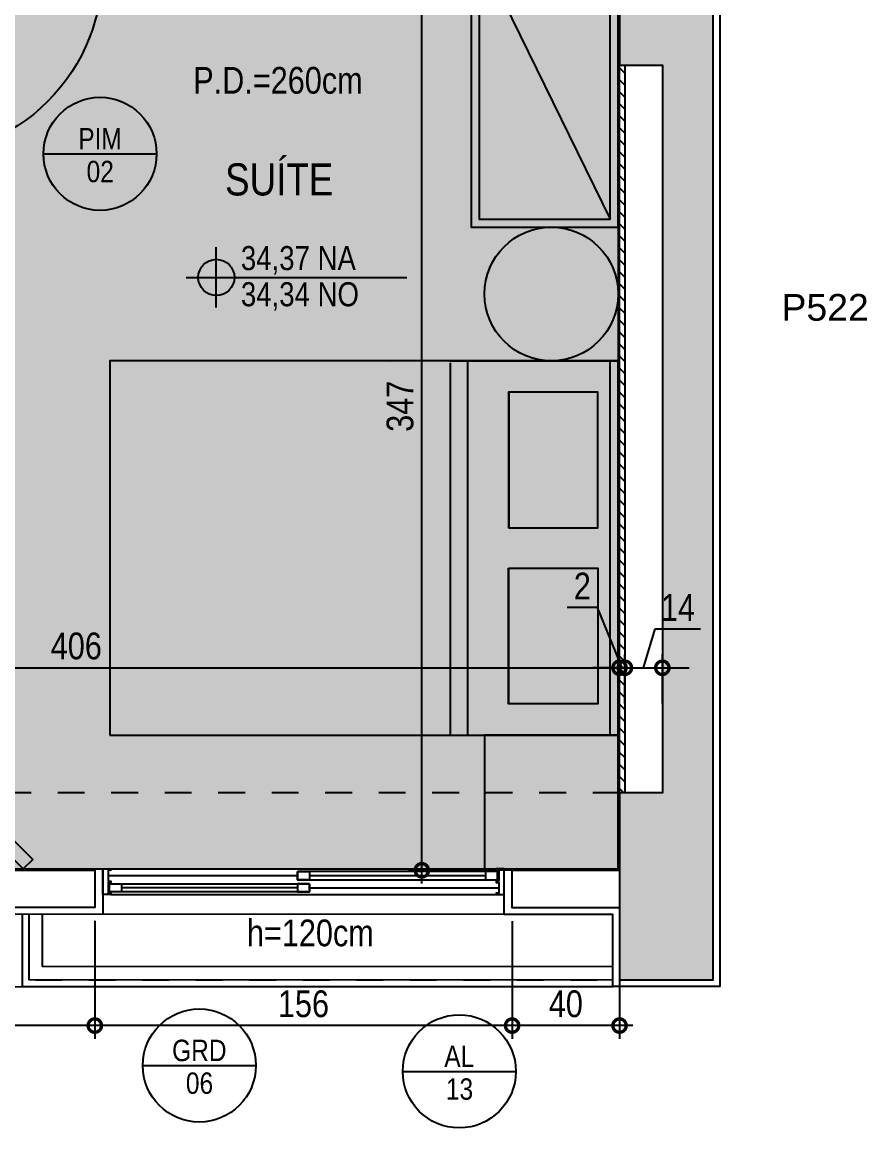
# Model space of a CAD drawing. Header units: metres. Extents: x -23 to 570, y -54 to 184.
# Drawn here: x 34.137 to 37.295, y -3.553 to 0.581 of the extents above; entities that cross this region are included whole.
import ezdxf
from ezdxf.enums import TextEntityAlignment as Align

# ---------------------------------------------------------------- set-up
doc = ezdxf.new("R2010")
doc.units = ezdxf.units.M
doc.header["$PDMODE"] = 35
doc.linetypes.add('DASHEDX2', pattern=[1.5, 1, -0.5])
doc.linetypes.add('PUC$0$DASHEDX2', pattern=[1.5, 1, -0.5])
for name, color, linetype in [('1', 232, 'DASHEDX2'), ('4', 2, 'Continuous'), ('9', 232, 'Continuous'), ('ARQ-DIM', 2, 'Continuous'), ('ARQ-SIM', 1, 'Continuous'), ('ARQ-TXT', 2, 'Continuous'), ('PUC$0$ARQ-ALV ACAB', 4, 'Continuous'), ('PUC$0$ARQ-ALV OSSO', 5, 'Continuous'), ('PUC$0$ARQ-AUX', 7, 'Continuous'), ('PUC$0$ARQ-AUX1 @ 1', 1, 'Continuous'), ('PUC$0$ARQ-AUX2', 2, 'Continuous'), ('PUC$0$ARQ-CAX @ 1', 1, 'Continuous'), ('PUC$0$ARQ-ENCH', 1, 'Continuous'), ('PUC$0$ARQ-HID', 7, 'Continuous'), ('PUC$0$ARQ-MOB', 7, 'Continuous'), ('PUC$0$ARQ-MOB @ 1', 7, 'Continuous'), ('PUC$0$ARQ-PRJ', 7, 'PUC$0$DASHEDX2')]:
    doc.layers.add(name, color=color, linetype=linetype)
doc.layers.add('PUC$0$ARQ-FORRO', color=9, linetype='Continuous', lineweight=5)
doc.styles.add('Adesa', font='ARIALN.TTF')
doc.styles.get("Standard").update_dxf_attribs({"font": 'arial.ttf'})
doc.dimstyles.new('ADESA 1-0050', dxfattribs={"dimtxt": 0.1, "dimasz": 0.1, "dimexe": 0.05, "dimexo": 0.05, "dimgap": 0.03, "dimtad": 1, "dimdec": 1, "dimlfac": 100, "dimzin": 12, "dimtxsty": 'Adesa', "dimblk": 'DOTSMALL', "dimcen": 1, "dimdle": 0.05, "dimclrd": 1, "dimclre": 1, "dimclrt": 256, "dimazin": 3, "dimtm": 1e-09, "dimtfac": 1, "dimtdec": 1, "dimtmove": 1, "dimatfit": 0, "dimldrblk": 'DOTSMALL', "dimfxl": 0.8, "dimtvp": 2, "dimtolj": 1, "dimtzin": 0, "dimarcsym": 0})

# ---------------------------------------------------------------- blocks, each defined once
blk = doc.blocks.new('_DotSmall')
at = {"color": 0, "linetype": 'ByBlock', "const_width": 0.5}
blk.add_lwpolyline([(-0.0625, 0, 1), (0.0625, 0, 1)], format="xyb", close=True, dxfattribs=at)
blk = doc.blocks.new('*D183')
at = {"layer": 'ARQ-DIM', "color": 1, "lineweight": -2, "transparency": 16777216}
for p, q in [((35.9684, -2.7799), (35.9684, -3.2207)), ((36.37, -2.78), (36.37, -3.2207)), ((36.42, -3.1707), (35.9184, -3.1707))]:
    blk.add_line(p, q, dxfattribs=at)
at = {"layer": 'Defpoints', "color": 0, "transparency": 16777216}
for p in [(35.9684, -2.7299, 0), (36.37, -2.73, 0), (35.9684, -3.1707)]:
    blk.add_point(p, dxfattribs=at)
at = {"layer": 'ARQ-DIM', "color": 1, "lineweight": -2, "transparency": 16777216, "xscale": 0.1, "yscale": 0.1, "zscale": 0.1, "rotation": 180}
blk.add_blockref('_DotSmall', (35.9684, -3.1707), dxfattribs=at)
at = {"layer": 'ARQ-DIM', "color": 1, "lineweight": -2, "transparency": 16777216, "xscale": 0.1, "yscale": 0.1, "zscale": 0.1}
blk.add_blockref('_DotSmall', (36.37, -3.1707), dxfattribs=at)
at = {"layer": 'ARQ-DIM', "transparency": 16777216, "insert": (36.1692, -3.0897), "char_height": 0.1, "attachment_point": 5, "style": 'Adesa'}
blk.add_mtext('\\A1;40', dxfattribs=at)
blk = doc.blocks.new('*D184')
at = {"layer": 'ARQ-DIM', "color": 1, "lineweight": -2, "transparency": 16777216}
for p, q in [((34.4084, -2.7795), (34.4084, -3.2207)), ((35.9684, -2.7799), (35.9684, -3.2207)), ((36.0184, -3.1707), (34.3584, -3.1707))]:
    blk.add_line(p, q, dxfattribs=at)
at = {"layer": 'Defpoints', "color": 0, "transparency": 16777216}
for p in [(34.4084, -2.7295, -0.0001), (35.9684, -2.7299, 0), (34.4084, -3.1707)]:
    blk.add_point(p, dxfattribs=at)
at = {"layer": 'ARQ-DIM', "color": 1, "lineweight": -2, "transparency": 16777216, "xscale": 0.1, "yscale": 0.1, "zscale": 0.1, "rotation": 180}
blk.add_blockref('_DotSmall', (34.4084, -3.1707), dxfattribs=at)
at = {"layer": 'ARQ-DIM', "color": 1, "lineweight": -2, "transparency": 16777216, "xscale": 0.1, "yscale": 0.1, "zscale": 0.1}
blk.add_blockref('_DotSmall', (35.9684, -3.1707), dxfattribs=at)
at = {"layer": 'ARQ-DIM', "transparency": 16777216, "insert": (35.1884, -3.0897), "char_height": 0.1, "attachment_point": 5, "style": 'Adesa'}
blk.add_mtext('\\A1;156', dxfattribs=at)
blk = doc.blocks.new('*D185')
at = {"layer": 'ARQ-DIM', "color": 1, "lineweight": -2, "transparency": 16777216}
for p, q in [((31.9584, -2.7797), (31.9584, -3.2207)), ((34.4084, -2.7795), (34.4084, -3.2207)), ((34.4584, -3.1707), (31.9084, -3.1707))]:
    blk.add_line(p, q, dxfattribs=at)
at = {"layer": 'Defpoints', "color": 0, "transparency": 16777216}
for p in [(31.9584, -2.7297, -0.0001), (34.4084, -2.7295, -0.0001), (31.9584, -3.1707)]:
    blk.add_point(p, dxfattribs=at)
at = {"layer": 'ARQ-DIM', "color": 1, "lineweight": -2, "transparency": 16777216, "xscale": 0.1, "yscale": 0.1, "zscale": 0.1, "rotation": 180}
blk.add_blockref('_DotSmall', (31.9584, -3.1707), dxfattribs=at)
at = {"layer": 'ARQ-DIM', "color": 1, "lineweight": -2, "transparency": 16777216, "xscale": 0.1, "yscale": 0.1, "zscale": 0.1}
blk.add_blockref('_DotSmall', (34.4084, -3.1707), dxfattribs=at)
at = {"layer": 'ARQ-DIM', "transparency": 16777216, "insert": (33.1834, -3.0897), "char_height": 0.1, "attachment_point": 5, "style": 'Adesa'}
blk.add_mtext('\\A1;245', dxfattribs=at)
blk = doc.blocks.new('*D192')
at = {"layer": 'ARQ-DIM', "color": 1, "lineweight": -2, "transparency": 16777216}
for p, q in [((32.3083, -1.9088), (32.3083, -1.7828)), ((36.37, -2.25), (36.37, -1.7828)), ((32.2583, -1.8328), (36.42, -1.8328))]:
    blk.add_line(p, q, dxfattribs=at)
at = {"layer": 'Defpoints', "color": 0, "transparency": 16777216}
for p in [(36.37, -1.8328), (32.3083, -1.9588, 0), (36.37, -2.3, 0)]:
    blk.add_point(p, dxfattribs=at)
at = {"layer": 'ARQ-DIM', "color": 1, "lineweight": -2, "transparency": 16777216, "xscale": 0.1, "yscale": 0.1, "zscale": 0.1, "rotation": 180}
blk.add_blockref('_DotSmall', (32.3083, -1.8328), dxfattribs=at)
at = {"layer": 'ARQ-DIM', "color": 1, "lineweight": -2, "transparency": 16777216, "xscale": 0.1, "yscale": 0.1, "zscale": 0.1}
blk.add_blockref('_DotSmall', (36.37, -1.8328), dxfattribs=at)
at = {"layer": 'ARQ-DIM', "transparency": 16777216, "insert": (34.3392, -1.7518), "char_height": 0.1, "attachment_point": 5, "style": 'Adesa'}
blk.add_mtext('\\A1;406', dxfattribs=at)
blk = doc.blocks.new('*D137')
at = {"layer": 'ARQ-DIM', "color": 1, "lineweight": -2, "transparency": 16777216}
for p, q in [((35.6309, -2.64), (35.6309, 0.93)), ((36.1717, 0.88), (35.5809, 0.88)), ((36.1717, -2.59), (35.5809, -2.59))]:
    blk.add_line(p, q, dxfattribs=at)
at = {"layer": 'Defpoints', "color": 0, "transparency": 16777216}
for p in [(35.6309, 0.88), (36.2217, 0.88), (36.2217, -2.59, 0)]:
    blk.add_point(p, dxfattribs=at)
at = {"layer": 'ARQ-DIM', "color": 1, "lineweight": -2, "transparency": 16777216, "xscale": 0.1, "yscale": 0.1, "zscale": 0.1}
for p, rotation in [((35.6309, 0.88), 90), ((35.6309, -2.59), 270)]:
    blk.add_blockref('_DotSmall', p, dxfattribs=dict(at, rotation=rotation))
at = {"layer": 'ARQ-DIM', "transparency": 16777216, "insert": (35.5498, -0.855), "char_height": 0.1, "attachment_point": 5, "rotation": 90, "style": 'Adesa'}
blk.add_mtext('\\A1;347', dxfattribs=at)
blk = doc.blocks.new('*D757')
at = {"layer": 'ARQ-DIM', "color": 1, "lineweight": -2, "transparency": 16777216}
for p, q in [((36.2881, -1.6074), (36.1737, -1.6074)), ((36.38, -1.8328), (36.2881, -1.6074)), ((36.37, -1.9664), (36.37, -1.7828)), ((36.39, -1.9664), (36.39, -1.7828)), ((36.37, -1.8328), (36.27, -1.8328)), ((36.37, -1.8328), (36.39, -1.8328)), ((36.37, -1.8328), (36.39, -1.8328)), ((36.39, -1.8328), (36.49, -1.8328))]:
    blk.add_line(p, q, dxfattribs=at)
at = {"layer": 'Defpoints', "color": 0, "transparency": 16777216}
for p in [(36.39, -1.8328), (36.37, -2.0164), (36.39, -2.0164, 0)]:
    blk.add_point(p, dxfattribs=at)
at = {"layer": 'ARQ-DIM', "color": 1, "lineweight": -2, "transparency": 16777216, "xscale": 0.1, "yscale": 0.1, "zscale": 0.1}
blk.add_blockref('_DotSmall', (36.37, -1.8328), dxfattribs=at)
at = {"layer": 'ARQ-DIM', "color": 1, "lineweight": -2, "transparency": 16777216, "xscale": 0.1, "yscale": 0.1, "zscale": 0.1, "rotation": 180}
blk.add_blockref('_DotSmall', (36.39, -1.8328), dxfattribs=at)
at = {"layer": 'ARQ-DIM', "transparency": 16777216, "insert": (36.2309, -1.5272), "char_height": 0.1, "attachment_point": 5, "style": 'Adesa'}
blk.add_mtext('\\A1;2', dxfattribs=at)
blk = doc.blocks.new('*D758')
at = {"layer": 'ARQ-DIM', "color": 1, "lineweight": -2, "transparency": 16777216}
for p, q in [((36.46, -1.8328), (36.5035, -1.6876)), ((36.5035, -1.6876), (36.673, -1.6876)), ((36.39, -1.9664), (36.39, -1.7828)), ((36.53, -1.9664), (36.53, -1.7828)), ((36.39, -1.8328), (36.29, -1.8328)), ((36.39, -1.8328), (36.53, -1.8328)), ((36.39, -1.8328), (36.53, -1.8328)), ((36.53, -1.8328), (36.63, -1.8328))]:
    blk.add_line(p, q, dxfattribs=at)
at = {"layer": 'Defpoints', "color": 0, "transparency": 16777216}
for p in [(36.53, -1.8328), (36.39, -2.0164, 0), (36.53, -2.0164, 0)]:
    blk.add_point(p, dxfattribs=at)
at = {"layer": 'ARQ-DIM', "color": 1, "lineweight": -2, "transparency": 16777216, "xscale": 0.1, "yscale": 0.1, "zscale": 0.1}
blk.add_blockref('_DotSmall', (36.39, -1.8328), dxfattribs=at)
at = {"layer": 'ARQ-DIM', "color": 1, "lineweight": -2, "transparency": 16777216, "xscale": 0.1, "yscale": 0.1, "zscale": 0.1, "rotation": 180}
blk.add_blockref('_DotSmall', (36.53, -1.8328), dxfattribs=at)
at = {"layer": 'ARQ-DIM', "transparency": 16777216, "insert": (36.5883, -1.6074), "char_height": 0.1, "attachment_point": 5, "style": 'Adesa'}
blk.add_mtext('\\A1;14', dxfattribs=at)
blk = doc.blocks.new('NipAcOs')
at = {"layer": 'ARQ-SIM'}
h = blk.add_hatch(color=256, dxfattribs=at)
h.dxf.hatch_style = 1
h.paths.add_polyline_path([(0, 0.15, 0.414214), (-0.15, 0), (0, 0)])
h.paths.add_polyline_path([(0.15, 0), (0, 0), (0, -0.15, 0.414214)])
for p, q in [((0, -0.25), (0, 0.25)), ((-0.25, 0), (0.15, 0)), ((0.15, 0), (1.5834, 0))]:
    blk.add_line(p, q, dxfattribs=at)
blk.add_circle((0, 0), 0.15, dxfattribs=at)
at = {"style": 'Adesa'}
for p in [(0.204, 0.06), (0.204, -0.24)]:
    blk.add_attdef('000,00', p, '', height=0.2, dxfattribs=at)
blk = doc.blocks.new('TIPO COTA$0$Chamada_planta')
at = {"layer": 'ARQ-SIM'}
blk.add_line((-1.409, 0), (1.409, 0), dxfattribs=at)
blk.add_circle((0, 0), 1.409, dxfattribs=at)
at = {"layer": 'ARQ-SIM', "color": 2, "style": 'Adesa'}
for tag, p in [('NUMERO', (0, 0.234)), ('C.D.', (0, -0.272))]:
    blk.add_attdef(tag, text='', height=0.5, dxfattribs=at).set_placement(p, align=Align.MIDDLE_CENTER)
blk = doc.blocks.new('*U2447')
for points in [[(0, 0), (0, 0.72), (-0.03, 0.72), (-0.03, 0)], [(-0.775, 0.01), (-0.725, 0.01), (-0.725, 0), (-0.775, 0)], [(0.055, 0.01), (0.005, 0.01), (0.005, 0), (0.055, 0)], [(-0.765, -0.16), (-0.715, -0.16), (-0.715, -0.15), (-0.765, -0.15)], [(0.045, -0.16), (-0.005, -0.16), (-0.005, -0.15), (0.045, -0.15)]]:
    blk.add_lwpolyline(points, close=True)
for points in [[(-0.76, 0), (-0.72, 0), (-0.72, -0.03), (-0.71, -0.03), (-0.71, -0.15), (-0.745, -0.15), (-0.745, 0)], [(0.04, 0), (0, 0), (0, -0.03), (-0.01, -0.03), (-0.01, -0.15), (0.025, -0.15), (0.025, 0)]]:
    blk.add_lwpolyline(points)
at = {"layer": 'PUC$0$ARQ-PRJ'}
blk.add_arc((-0.0208, 0.0208), 0.6995, 88.2986, 181.7014, dxfattribs=at)
blk = doc.blocks.new('*U2429')
at = {"color": 0, "linetype": 'ByBlock', "ltscale": 0.5}
for points in [[(0.02, -0.045), (0.03, -0.045), (0.03, -0.05), (0.02, -0.05), (0.02, -0.09), (0.03, -0.09), (0.03, -0.095), (0.02, -0.095), (0.02, -0.09), (0.03, -0.09), (0.03, -0.095), (0, -0.095), (0, 0), (0.03, 0), (0.03, -0.005), (0.02, -0.005), (0.02, -0.045)], [(1.48, -0.045), (1.47, -0.045), (1.47, -0.05), (1.48, -0.05), (1.48, -0.09), (1.47, -0.09), (1.47, -0.095), (1.48, -0.095), (1.48, -0.09), (1.47, -0.09), (1.47, -0.095), (1.5, -0.095), (1.5, 0), (1.47, 0), (1.47, -0.005), (1.48, -0.005), (1.48, -0.045)], [(0.025, -0.01), (0.07, -0.01), (0.07, -0.04), (0.025, -0.04)], [(0.7725, -0.01), (0.7275, -0.01), (0.7275, -0.04), (0.7725, -0.04)], [(0.7275, -0.055), (0.7725, -0.055), (0.7725, -0.085), (0.7275, -0.085)], [(1.475, -0.055), (1.43, -0.055), (1.43, -0.085), (1.475, -0.085)]]:
    blk.add_lwpolyline(points, close=True, dxfattribs=at)
at = {"color": 8, "linetype": 'ByBlock', "ltscale": 0.5}
for points in [[(1.47, 0), (0.03, 0)], [(0.7725, -0.025), (1.48, -0.025)], [(0.7275, -0.07), (0.02, -0.07)], [(1.47, -0.095), (0.03, -0.095)]]:
    blk.add_lwpolyline(points, dxfattribs=at)
at = {"color": 7, "linetype": 'ByBlock', "ltscale": 0.5}
for points in [[(0.7725, -0.01), (0.7725, -0.04), (0.025, -0.04), (0.025, -0.01)], [(0.7275, -0.055), (0.7275, -0.085), (1.475, -0.085), (1.475, -0.055)]]:
    blk.add_lwpolyline(points, close=True, dxfattribs=at)
for points in [[(0.07, -0.025), (0.7275, -0.025)], [(0.7725, -0.07), (1.43, -0.07)]]:
    blk.add_lwpolyline(points, dxfattribs=at)
blk = doc.blocks.new('PUC$0$planta tipo 5 puc')
at = {"layer": 'PUC$0$ARQ-ENCH'}
h = blk.add_hatch(dxfattribs=at)
h.set_pattern_fill('ANSI31', color=256, scale=0.01)
h.set_pattern_definition([(45, (-5.14146, -0.972003), (-0.02245064, 0.02245064), [])])
h.paths.add_polyline_path([(-25.1517, 2.3), (-25.1716, 2.3), (-25.1716, -0.42), (-25.1517, -0.42)])
at = {"layer": 'PUC$0$ARQ-ALV ACAB'}
for points, elevation in [([(-24.7967, -1.2276), (-24.7967, 2.7943), (-24.7967, 2.7943), (-24.7967, 3.025), (-25.1967, 3.025), (-25.1967, 2.7551), (-25.6032, 2.7551), (-25.6032, 2.5852), (-25.1767, 2.5852)], 0), ([(-29.2283, 2.5847), (-27.1032, 2.5847), (-27.1032, 2.7547), (-29.6132, 2.7548), (-29.6132, 2.5748), (-29.3883, 2.5747)], -0.0001)]:
    blk.add_lwpolyline(points, dxfattribs=dict(at, elevation=elevation))
blk.add_lwpolyline([(-25.1768, -0.875), (-25.1767, 2.5852)], dxfattribs=at)
at = {"layer": 'PUC$0$ARQ-ALV OSSO', "elevation": -0.0001}
blk.add_lwpolyline([(-29.2333, 2.5897), (-27.1332, 2.5897), (-27.1332, 2.7297), (-29.5832, 2.7298), (-29.5832, 2.5898), (-29.3733, 2.5897)], dxfattribs=at)
at = {"layer": 'PUC$0$ARQ-ALV OSSO', "elevation": 0}
blk.add_lwpolyline([(-25.1717, 2.5901), (-25.1717, 2.7301), (-25.5732, 2.7301), (-25.5732, 2.5901), (-25.5375, 2.5901)], close=True, dxfattribs=at)
at = {"layer": 'PUC$0$ARQ-ALV OSSO'}
blk.add_lwpolyline([(-25.1517, -0.42), (-25.1517, 2.3)], dxfattribs=at)
at = {"layer": 'PUC$0$ARQ-AUX', "elevation": 0}
blk.add_lwpolyline([(-25.6032, 2.7551), (-27.1032, 2.7547)], dxfattribs=at)
at = {"layer": 'PUC$0$ARQ-ENCH', "elevation": 0}
blk.add_lwpolyline([(-25.1517, 2.3), (-25.1716, 2.3), (-25.1716, -0.42), (-25.1517, -0.42)], close=True, dxfattribs=at)
at = {"layer": 'PUC$0$ARQ-AUX1 @ 1', "rotation": 180}
blk.add_blockref('*U2429', (-25.6032, 2.5852, 0), dxfattribs=at)
at = {"layer": 'PUC$0$ARQ-CAX @ 1', "rotation": 270}
blk.add_blockref('*U2447', (-27.8251, -0.7998), dxfattribs=at)
blk = doc.blocks.new('*U2470')
at = {"layer": 'PUC$0$ARQ-MOB'}
for p, q in [((-0.7, -0.6292), (-0.7, 0)), ((-0.7, 0), (0.7, 0)), ((0.7, -0.6291), (0.7, 0)), ((0.7, -0.03), (-0.7, -0.03)), ((0.7, -0.5621), (-0.7, -0.562)), ((0.7, -0.6273), (-0.693, -0.6273)), ((-0.6992, -0.8531), (-0.6987, -0.8534)), ((-0.675, -1.9), (0.675, -1.9))]:
    blk.add_line(p, q, dxfattribs=at)
at = {"layer": 'PUC$0$ARQ-MOB', "flags": 128}
for points in [[(0.7, -1.9), (0.7, 0), (-0.7, 0), (-0.7, -1.9)], [(0.7, -1.9001), (0.7, -0.0001), (-0.7, -0.0001), (-0.7, -1.9001)], [(-0.0756, -0.4095), (-0.0756, -0.0762), (-0.5831, -0.0762), (-0.5831, -0.4095)], [(-0.0756, -0.4096), (-0.0756, -0.0763), (-0.5831, -0.0763), (-0.5831, -0.4096)], [(0.0756, -0.4095), (0.0756, -0.0762), (0.5831, -0.0762), (0.5831, -0.4095)], [(0.0756, -0.4096), (0.0756, -0.0763), (0.5831, -0.0763), (0.5831, -0.4096)]]:
    blk.add_lwpolyline(points, close=True, dxfattribs=at)
at = {"layer": 'PUC$0$ARQ-MOB'}
blk.add_lwpolyline([(0.7, -0.5001), (1.2, -0.5001), (1.2, -0.0001), (0.7, -0.0001)], close=True, dxfattribs=at)
blk.add_circle((-0.95, -0.25), 0.25, dxfattribs=at)
blk = doc.blocks.new('*U2483')
at = {"flags": 128}
for points in [[(1.0602, 0), (1.0602, 0.55), (0, 0.55), (0, 0)], [(1.0302, 0.03), (1.0302, 0.52), (0.03, 0.52), (0.03, 0.03)]]:
    blk.add_lwpolyline(points, close=True, dxfattribs=at)
blk.add_lwpolyline([(1.0302, 0.52), (0.03, 0.03)], dxfattribs=at)
blk = doc.blocks.new('PUC$0$layout puc 5')
at = {"layer": 'PUC$0$ARQ-MOB'}
for name, p, rotation in [('*U2483', (-0.0001, 2.4), 90), ('*U2470', (0.0001, 1.2), 270)]:
    blk.add_blockref(name, p, dxfattribs=dict(at, rotation=rotation))
blk = doc.blocks.new('*U2466')
for p, q in [((-0.2, -0.02), (-0.2, 0)), ((0.2, -0.02), (0.2, 0)), ((-0.015, -0.04), (-0.015, -0.02)), ((0.015, -0.04), (0.015, -0.02))]:
    blk.add_line(p, q)
for points in [[(0.2, 0), (-0.2, 0)], [(0.2, -0.02), (-0.2, -0.02)]]:
    blk.add_lwpolyline(points)
blk.add_lwpolyline([(-0.4, -0.09), (0.4, -0.09), (0.4, -0.04), (-0.4, -0.04)], close=True)
blk = doc.blocks.new('PUC$0$pl forro 5')
at = {"layer": 'PUC$0$ARQ-FORRO'}
h = blk.add_hatch(color=256, dxfattribs=at)
h.dxf.hatch_style = 1
h.paths.add_polyline_path([(10.6499, 1.165), (8.0016, 1.165), (8.0016, 0.1144), (6.5983, 0.1144), (6.5984, -2.2947), (10.65, -2.2952)])
at = {"layer": 'PUC$0$ARQ-FORRO', "elevation": 0}
blk.add_lwpolyline([(10.6499, 1.165), (8.0016, 1.165), (8.0016, 0.1144), (6.5983, 0.1144), (6.5984, -2.2947), (10.65, -2.2952)], close=True, dxfattribs=at)
blk = doc.blocks.new('PUC')
at = {"layer": 'PUC$0$ARQ-ALV ACAB'}
blk.add_lwpolyline([(34.1367, -2.7546), (34.1367, -3.0241)], dxfattribs=at)
for points, elevation in [([(31.125, -3.0253), (34.1367, -3.0248)], 0.0001), ([(34.1367, -3.0248), (36.3467, -3.025)], 0)]:
    blk.add_lwpolyline(points, dxfattribs=dict(at, elevation=elevation))
at = {"layer": 'PUC$0$ARQ-AUX2'}
for points in [[(34.1617, -2.7546), (34.1617, -2.9986), (36.345, -2.9992)], [(34.2117, -2.7546), (34.2117, -2.9486), (36.345, -2.9492)]]:
    blk.add_lwpolyline(points, dxfattribs=at)
at = {"layer": 'PUC$0$ARQ-FORRO'}
blk.add_blockref('PUC$0$pl forro 5', (25.715, -0.2899, 0), dxfattribs=at)
at = {"layer": 'PUC$0$ARQ-HID', "xscale": -1, "rotation": 180}
blk.add_blockref('PUC$0$planta tipo 5 puc', (61.5417, 0.0001, 0), dxfattribs=at)
at = {"layer": 'PUC$0$ARQ-MOB', "color": 6}
blk.add_blockref('PUC$0$layout puc 5', (36.365, -2.5851, 0), dxfattribs=at)
at = {"layer": 'PUC$0$ARQ-MOB @ 1', "xscale": -1, "rotation": 135.0000000000002}
blk.add_blockref('*U2466', (33.8298, -2.3301, -0.0001), dxfattribs=at)
blk = doc.blocks.new('est-lo-07-6sb-r00')
at = {"layer": '4'}
h = blk.add_hatch(color=8, dxfattribs=at)
h.dxf.hatch_style = 1
h.paths.add_polyline_path([(213.004314, 592.98646), (232.004314, 592.98646), (232.004314, 743.98646), (213.004314, 743.98646)], flags=17)
h.paths.add_polyline_path([(517.003016, 942.98646), (353.003016, 942.98646), (353.003016, 923.986062), (498.003016, 923.986062), (498.003016, 465.008359), (498.003039, 465.008359), (498.003039, 450.008359), (498.003039, 395.98646), (517.003016, 395.98646)])
h.paths.add_polyline_path([(3672.003309, 253.001099), (3672.003309, 388.001099), (3637.003309, 388.001099), (3637.003309, 253.001099)])
h.paths.add_polyline_path([(3637.003309, 942.98646), (3637.003194, 872.98646), (3653.003309, 872.98646), (3653.003309, 599.001099), (3637.003309, 599.001099), (3637.003309, 539.001099), (3672.003309, 539.001099), (3672.003309, 942.98646)])
h.paths.add_polyline_path([(3672.003424, 102.001099), (3637.003309, 102.001099), (3637.003309, 42.001099), (3653.003307, 42.001099), (3653.003307, -229.998901), (3637.003309, -229.998901), (3637.003309, -299.998901), (3672.003424, -299.998901)])
h.paths.add_polyline_path([(3075.003309, -299.999844), (3110.003309, -299.999844), (3110.003309, -199.999844), (3075.003309, -199.999844)])
h.paths.add_polyline_path([(3075.003309, 270.500177), (3110.003309, 270.500177), (3110.003309, 370.500177), (3075.003309, 370.500177)])
h.paths.add_polyline_path([(520.003309, 942.98646), (520.003309, 395.98646), (555.003309, 395.98646), (555.003309, 451.98646), (539.003309, 451.98646), (539.003309, 872.98646), (555.003309, 872.98646), (555.003309, 942.98646)])
h.paths.add_polyline_path([(-2102.995138, 253.000177), (-2102.995138, 388.000177), (-2137.995138, 388.000177), (-2137.995138, 253.000177)])
h.paths.add_polyline_path([(-2137.995138, 101.999935), (-2137.995138, -299.999844), (-2102.995138, -299.999844), (-2102.995138, -229.999844), (-2118.995138, -229.999844), (-2118.995138, 41.999935), (-2102.995138, 41.999935), (-2102.995138, 101.999935)])
h.paths.add_polyline_path([(-2137.995141, 942.98646), (-2137.995141, 538.988972), (-2102.995141, 538.988972), (-2102.995141, 598.988972), (-2118.995141, 598.988972), (-2118.995141, 872.98646), (-2102.995141, 872.98646), (-2102.995141, 942.98646)])
h.paths.add_polyline_path([(520.003309, 245.003526), (520.003309, -299.999844), (555.003309, -299.999844), (555.003309, -229.999844), (539.003309, -229.999844), (539.003309, 185.003526), (555.003309, 185.003526), (555.003309, 245.003526)])
h.paths.add_polyline_path([(-34.995574, 942.98646), (-34.995574, 872.98646), (-18.995574, 872.98646), (-18.995574, 455.98646), (-34.995574, 455.98646), (-34.995574, 395.98646), (232.004426, 395.98646), (232.004426, 481.98646), (213.004426, 481.98646), (213.004426, 414.98646), (0.004426, 414.98646), (0.004426, 923.98646), (213.004426, 923.98646), (213.004426, 854.98646), (232.004426, 854.98646), (232.004426, 923.98646), (252.004426, 923.98646), (252.004426, 942.98646)])
h.paths.add_polyline_path([(3075.003309, 842.98646), (3110.003309, 842.98646), (3110.003309, 942.98646), (3075.003309, 942.98646)])
h.paths.add_polyline_path([(2530.003309, -299.999844), (2570.003309, -299.999844), (2570.003309, -199.999844), (2530.003309, -199.999844)])
h.paths.add_polyline_path([(2530.003309, 145.003526), (2570.003309, 145.003526), (2570.003309, 245.003526), (2530.003309, 245.003526)])
h.paths.add_polyline_path([(2530.003309, 395.98646), (2570.003309, 395.98646), (2570.003309, 495.98646), (2530.003309, 495.98646)])
h.paths.add_polyline_path([(2530.003309, 842.98646), (2570.003309, 842.98646), (2570.003309, 942.98646), (2530.003309, 942.98646)])
h.paths.add_polyline_path([(1995.003309, -299.999844), (2030.003309, -299.999844), (2030.003309, -199.999844), (1995.003309, -199.999844)])
h.paths.add_polyline_path([(1995.003309, 145.003526), (2030.003309, 145.003526), (2030.003309, 245.003526), (1995.003309, 245.003526)])
h.paths.add_polyline_path([(1995.003309, 395.98646), (2030.003309, 395.98646), (2030.003309, 495.98646), (1995.003309, 495.98646)])
h.paths.add_polyline_path([(1995.003309, 842.98646), (2030.003309, 842.98646), (2030.003309, 942.98646), (1995.003309, 942.98646)])
h.paths.add_polyline_path([(1460.003309, -299.999844), (1495.003309, -299.999844), (1495.003309, -199.999844), (1460.003309, -199.999844)])
h.paths.add_polyline_path([(1460.003309, 145.003526), (1495.003309, 145.003526), (1495.003309, 245.003526), (1460.003309, 245.003526)])
h.paths.add_polyline_path([(1460.176641, 395.98646), (1495.176641, 395.98646), (1495.176641, 495.98646), (1460.176641, 495.98646)])
h.paths.add_polyline_path([(1460.003309, 842.98646), (1495.003309, 842.98646), (1495.003309, 942.98646), (1460.003309, 942.98646)])
h.paths.add_polyline_path([(925.003309, -299.999844), (960.003309, -299.999844), (960.003309, -199.999844), (925.003309, -199.999844)])
h.paths.add_polyline_path([(925.003309, 145.003526), (960.003309, 145.003526), (960.003309, 245.003526), (925.003309, 245.003526)])
h.paths.add_polyline_path([(925.003309, 395.98646), (960.003309, 395.98646), (960.003309, 495.98646), (925.003309, 495.98646)])
h.paths.add_polyline_path([(925.003309, 842.98646), (960.003309, 842.98646), (960.003309, 942.98646), (925.003309, 942.98646)])
h.paths.add_polyline_path([(-1582.999721, -299.999844), (-1547.999721, -299.999844), (-1547.999721, -199.999844), (-1582.999721, -199.999844)])
h.paths.add_polyline_path([(-500.999721, -299.999844), (-465.999721, -299.999844), (-465.999721, -199.999844), (-500.999721, -199.999844)])
h.paths.add_polyline_path([(-1042.999721, -299.999844), (-1002.999721, -299.999844), (-1002.999721, -199.999844), (-1042.999721, -199.999844)])
h.paths.add_polyline_path([(-500.999721, 145.003526), (-465.999721, 145.003526), (-465.999721, 245.003526), (-500.999721, 245.003526)])
h.paths.add_polyline_path([(-1042.999721, 145.003526), (-1002.999721, 145.003526), (-1002.999721, 245.003526), (-1042.999721, 245.003526)])
h.paths.add_polyline_path([(-500.999721, 395.98646), (-465.999721, 395.98646), (-465.999721, 495.98646), (-500.999721, 495.98646)])
h.paths.add_polyline_path([(-1042.999721, 395.98646), (-1002.999721, 395.98646), (-1002.999721, 495.98646), (-1042.999721, 495.98646)])
h.paths.add_polyline_path([(-1582.999721, 270.500177), (-1547.999721, 270.500177), (-1547.999721, 370.500177), (-1582.999721, 370.500177)])
h.paths.add_polyline_path([(-500.999721, 842.98646), (-465.999721, 842.98646), (-465.999721, 942.98646), (-500.999721, 942.98646)])
h.paths.add_polyline_path([(-1042.999721, 842.98646), (-1002.999721, 842.98646), (-1002.999721, 942.98646), (-1042.999721, 942.98646)])
h.paths.add_polyline_path([(-1582.999721, 842.98646), (-1547.999721, 842.98646), (-1547.999721, 942.98646), (-1582.999721, 942.98646)])
h.paths.add_polyline_path([(-35, 245.003526), (-35, 185.003526), (-19, 185.003526), (-19, -230), (-35, -230), (-35, -300), (517, -300), (517, 245), (498, 245), (498, -281), (0, -281), (0, -19), (255, -19), (255, 245.003526), (178.5, 245.003526), (178.5, 226.003526), (236, 226.003526), (236, 0), (0, 0), (0, 226.003526), (57.5, 226.003526), (57.5, 245.003526)])
at = {"layer": '1'}
for points in [[(3637.003589, -229.999844), (3275.004467, -229.999844)], [(3258.612385, -299.999844), (3637.003309, -299.999844)]]:
    blk.add_lwpolyline(points, dxfattribs=at)
at = {"layer": '4', "linetype": 'Continuous'}
blk.add_lwpolyline([(3672.003424, 102.001099), (3637.003309, 102.001099), (3637.003309, 42.001099), (3653.003307, 42.001099), (3653.003307, -229.998901), (3637.003309, -229.998901), (3637.003309, -299.998901), (3672.003424, -299.998901), (3672.003424, 102.001099)], dxfattribs=at)
at = {"layer": '9', "linetype": 'Continuous'}
blk.add_text('P522', height=10, dxfattribs=at).set_placement((3697.53901, -53.519499))

msp = doc.modelspace()

# ---------------------------------------------------------------- block references
msp.add_blockref('PUC', (0, 0))
at = {"linetype": 'Continuous', "xscale": 0.01, "yscale": 0.01, "zscale": 0.01}
msp.add_blockref('est-lo-07-6sb-r00', (0, 0), dxfattribs=at)
at = {"layer": 'ARQ-SIM'}
ref = msp.add_blockref('TIPO COTA$0$Chamada_planta', (34.4279, 0.0889, 0), dxfattribs=dict(at, xscale=0.15, yscale=0.15, zscale=0.15))
ref.add_attrib('NUMERO', 'PIM', dxfattribs={"color": 2, "height": 0.08, "style": 'Adesa'}).set_placement((34.4279, 0.1452, 0), align=Align.MIDDLE_CENTER)
ref.add_attrib('C.D.', '02', dxfattribs={"color": 2, "height": 0.08, "style": 'Adesa'}).set_placement((34.4287, 0.0228, 0), align=Align.MIDDLE_CENTER)
ref = msp.add_blockref('NipAcOs', (34.8627, -0.3731, 0), dxfattribs=dict(at, xscale=0.45, yscale=0.45, zscale=0.45))
ref.add_attrib('000,00', '34,34 NO', (34.9545, -0.4811, 0), dxfattribs={"layer": '0', "color": 2, "height": 0.09, "style": 'Adesa'})
ref.add_attrib('000,00', '34,37 NA', (34.9545, -0.3461, 0), dxfattribs={"layer": '0', "color": 2, "height": 0.09, "style": 'Adesa'})
ref = msp.add_blockref('TIPO COTA$0$Chamada_planta', (34.7991, -3.3198), dxfattribs=dict(at, xscale=0.15, yscale=0.15, zscale=0.15))
ref.add_attrib('NUMERO', 'GRD', dxfattribs={"color": 2, "height": 0.08, "style": 'Adesa'}).set_placement((34.7991, -3.2635), align=Align.MIDDLE_CENTER)
ref.add_attrib('C.D.', '06', dxfattribs={"color": 2, "height": 0.08, "style": 'Adesa'}).set_placement((34.7999, -3.3859), align=Align.MIDDLE_CENTER)
ref = msp.add_blockref('TIPO COTA$0$Chamada_planta', (35.7709, -3.3418), dxfattribs=dict(at, xscale=0.15, yscale=0.15, zscale=0.15))
ref.add_attrib('NUMERO', 'AL', dxfattribs={"color": 2, "height": 0.08, "style": 'Adesa'}).set_placement((35.7709, -3.2855), align=Align.MIDDLE_CENTER)
ref.add_attrib('C.D.', '13', dxfattribs={"color": 2, "height": 0.08, "style": 'Adesa'}).set_placement((35.7717, -3.4079), align=Align.MIDDLE_CENTER)

# ---------------------------------------------------------------- texts
at = {"layer": 'ARQ-TXT', "style": 'Adesa'}
for s, height, p in [('P.D.=260cm', 0.1, (35.093, 0.3637, 0)), ('SUÍTE', 0.12, (35.0977, 0.008, 0)), ('h=120cm', 0.1, (35.2142, -2.8222, 0))]:
    msp.add_text(s, height=height, dxfattribs=at).set_placement(p, align=Align.MIDDLE)

# ---------------------------------------------------------------- dimensions: what is measured, and where the dimension line sits
at = {"layer": 'ARQ-DIM'}
dim = msp.add_linear_dim(base=(35.6309, 0.88), p1=(36.2217, -2.59, 0), p2=(36.2217, 0.88), angle=270, dimstyle='ADESA 1-0050', dxfattribs=at)
dim.commit()
dim.dimension.update_dxf_attribs({"geometry": '*D137', "text_midpoint": (35.5498, -0.855)})
dim = msp.add_linear_dim(base=(36.39, -1.8328), p1=(36.37, -2.0164), p2=(36.39, -2.0164, 0), dimstyle='ADESA 1-0050', dxfattribs=at)
dim.commit()
dim.dimension.update_dxf_attribs({"geometry": '*D757', "text_midpoint": (36.2581, -1.6074), "dimtype": 160})
dim = msp.add_linear_dim(base=(36.53, -1.8328), p1=(36.39, -2.0164, 0), p2=(36.53, -2.0164, 0), dimstyle='ADESA 1-0050', dxfattribs=at)
dim.commit()
dim.dimension.update_dxf_attribs({"geometry": '*D758', "text_midpoint": (36.5335, -1.6074)})
dim = msp.add_linear_dim(base=(36.37, -1.8328), p1=(32.3083, -1.9588, 0), p2=(36.37, -2.3, 0), angle=180, dimstyle='ADESA 1-0050', override={"dimdec": 0}, dxfattribs=at)
dim.commit()
dim.dimension.update_dxf_attribs({"geometry": '*D192', "text_midpoint": (34.3392, -1.7518)})
at = {"layer": 'ARQ-DIM', "color": 6}
for base, p1, p2, picture, middle in [((31.9584, -3.1707), (34.4084, -2.7295, -0.0001), (31.9584, -2.7297, -0.0001), '*D185', (33.1834, -3.0897)), ((34.4084, -3.1707), (35.9684, -2.7299, 0), (34.4084, -2.7295, -0.0001), '*D184', (35.1884, -3.0897))]:
    dim = msp.add_linear_dim(base=base, p1=p1, p2=p2, angle=180, dimstyle='ADESA 1-0050', dxfattribs=at)
    dim.commit()
    dim.dimension.update_dxf_attribs({"geometry": picture, "text_midpoint": middle})
dim = msp.add_linear_dim(base=(35.9684, -3.1707), p1=(36.37, -2.73, 0), p2=(35.9684, -2.7299, 0), angle=180, dimstyle='ADESA 1-0050', override={"dimdec": 0}, dxfattribs=at)
dim.commit()
dim.dimension.update_dxf_attribs({"geometry": '*D183', "text_midpoint": (36.1692, -3.0897)})

doc.saveas('drawing.dxf')
